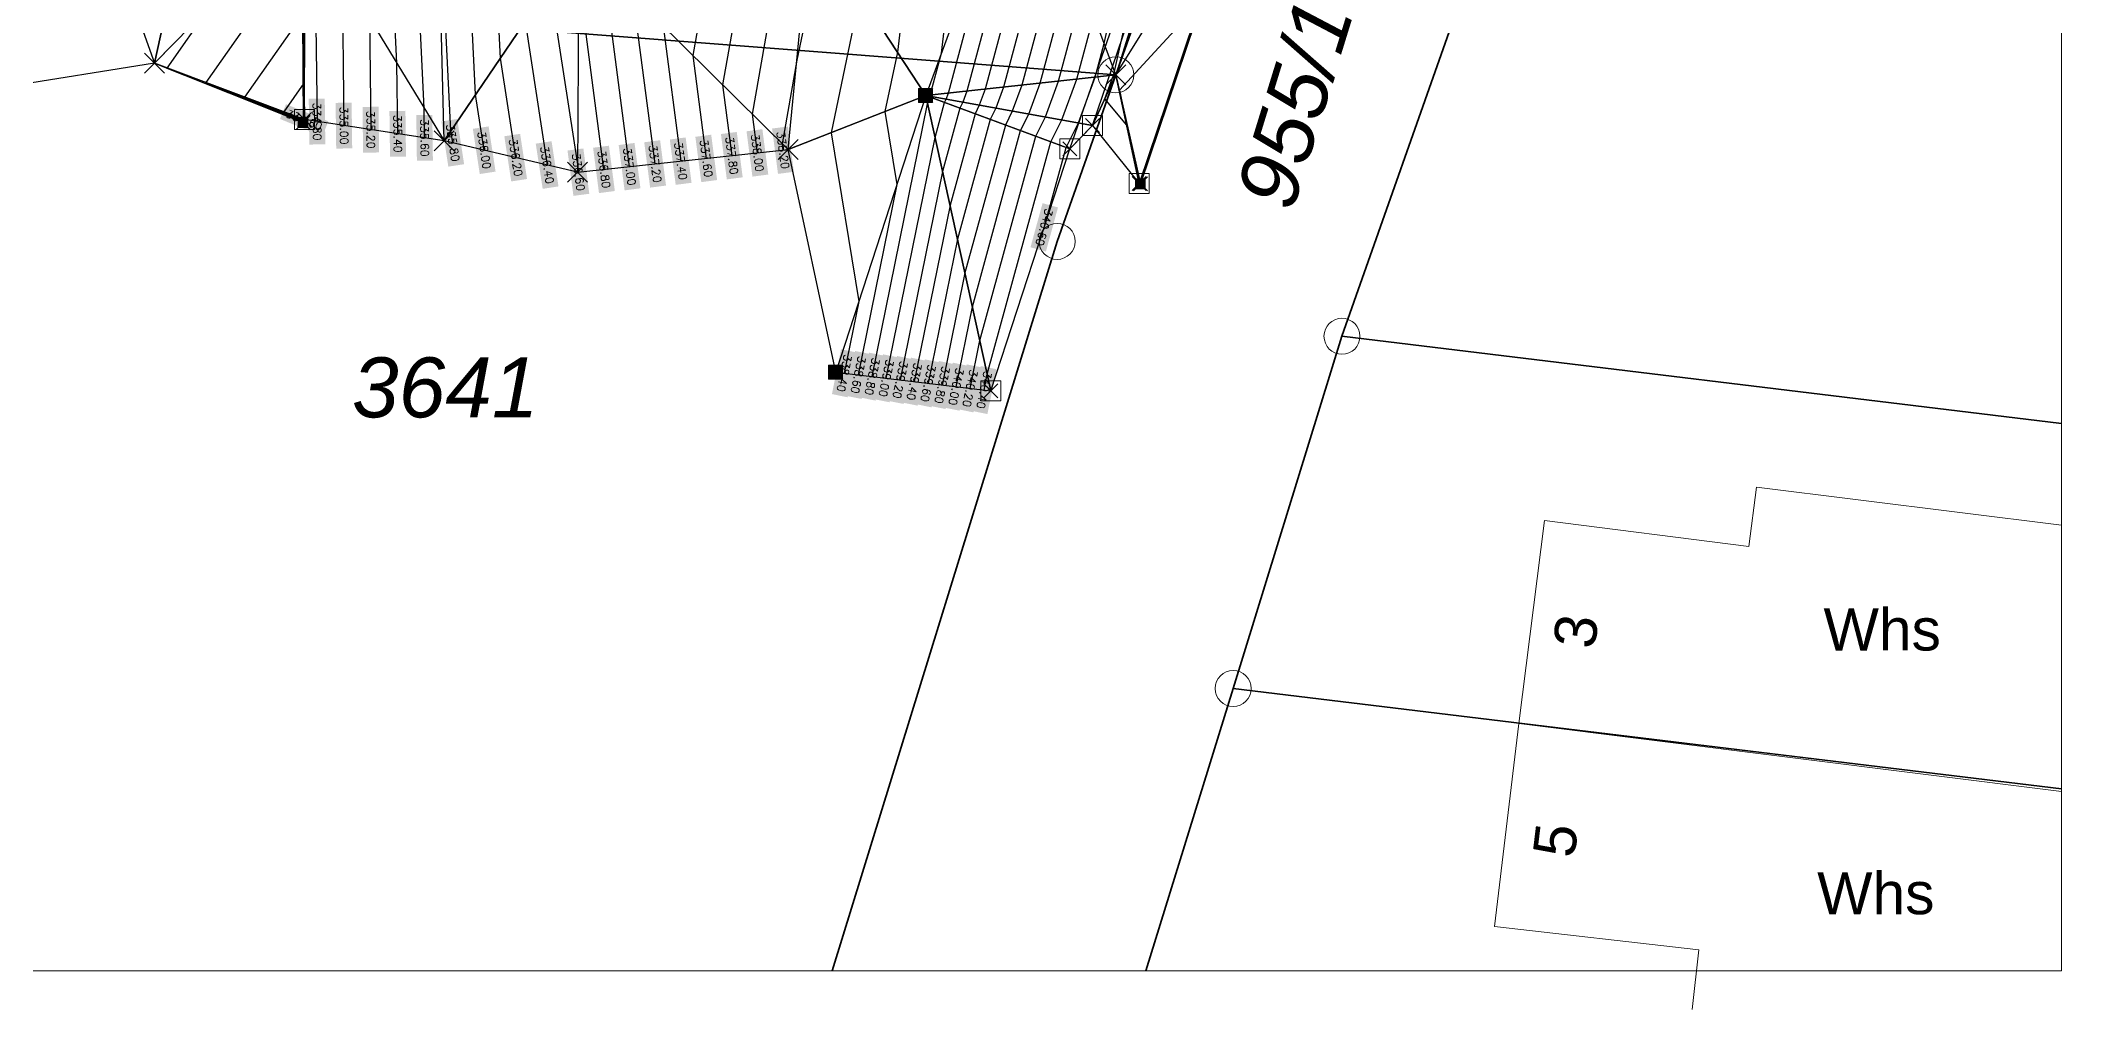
# Model space of a CAD drawing. Header units: metres. Extents: x 0 to 79.8, y -71.9 to 2.1.
# Drawn here: x 27.2 to 77.7, y -71.9 to -47.7 of the extents above; entities that cross this region are included whole.
import ezdxf
from ezdxf.enums import TextEntityAlignment as Align

# ---------------------------------------------------------------- set-up
doc = ezdxf.new("R2010")
doc.units = ezdxf.units.M
for name, pattern in [('1600.2028', [0]), ('1600.2505', [0]), ('AUSGEZOGEN', [0])]:
    doc.linetypes.add(name, pattern=pattern)
doc.layers.get('0').update_dxf_attribs({"color": 1, "linetype": 'CONTINUOUS'})
for name, color, linetype in [('$BRUCH', 7, 'CONTINUOUS'), ('$P_INF_FL', 7, 'AUSGEZOGEN'), ('$P_INF_H', 7, 'AUSGEZOGEN'), ('$P_INF_NR', 7, 'AUSGEZOGEN'), ('$P_INF_X', 7, 'AUSGEZOGEN'), ('$PKT_0', 7, 'CONTINUOUS'), ('DGM', 7, 'CONTINUOUS'), ('DGM_HOEHEN', 34, 'CONTINUOUS'), ('DGM_HOEHEN_Haupt', 24, 'CONTINUOUS'), ('DGM_HOEHEN_TEXT', 7, 'CONTINUOUS')]:
    doc.layers.add(name, color=color, linetype=linetype)
for name, color, linetype, lineweight in [('aussparen', 1, 'CONTINUOUS', 18), ('Böschung OK', 7, 'CONTINUOUS', 18), ('Böschung UK', 7, 'CONTINUOUS', 18), ('Flurstücke_Grenzpunkte', 255, 'CONTINUOUS', 0), ('Gebäude', 255, 'CONTINUOUS', 0), ('Geländepunkt', 7, 'CONTINUOUS', 18), ('Lagebezeichnungen', 255, 'CONTINUOUS', 0), ('Mauer OK', 7, 'CONTINUOUS', 18), ('Mauer UK', 7, 'CONTINUOUS', 18), ('Stellkante OK', 7, 'CONTINUOUS', 18), ('Stellkante UK', 7, 'CONTINUOUS', 18), ('Verkehr', 255, 'CONTINUOUS', 0)]:
    doc.layers.add(name, color=color, linetype=linetype, lineweight=lineweight)
doc.styles.add('Flurstücksnummer - K 10 700', font='Arial Italic.ttf')
doc.styles.add('Flurstücksnummer_ Schrägstrich - K 10 700', font='Arial Italic.ttf')
doc.styles.add('Gebäudefunktion (nur BW)', font='Arial.ttf')
doc.styles.add('SIMPLEX', font='SIMPLEX')
doc.styles.add('Sonstiger Text_ Bezeichnung - N 7 380', font='Arial.ttf')

# ---------------------------------------------------------------- blocks, each defined once
blk = doc.blocks.new('Grenzpunkt mit Abmarkung (Marke)')
at = {"color": 0, "lineweight": -2}
blk.add_circle((0, 0), 0.5, dxfattribs=at)
blk = doc.blocks.new('34')
at = {"color": 0, "lineweight": -2}
for p, q in [((-0.5, 0.5), (0.5, -0.5)), ((-0.5, -0.5), (0.5, 0.5))]:
    blk.add_line(p, q, dxfattribs=at)
blk = doc.blocks.new('71', base_point=(0.019231, 0))
at = {"color": 0, "lineweight": -2}
for p, q in [((-0.497863, 0.5), (-0.497863, -0.5)), ((-0.497863, 0.5), (0.497863, 0.5)), ((-0.480769, -0.5), (-0.480769, 0.5)), ((-0.459402, -0.5), (-0.459402, 0.5)), ((-0.438034, -0.5), (-0.438034, 0.5)), ((-0.42094, -0.5), (-0.42094, 0.5)), ((-0.399573, -0.5), (-0.399573, 0.5)), ((-0.378205, -0.5), (-0.378205, 0.5)), ((-0.361111, -0.5), (-0.361111, 0.5)), ((-0.339744, -0.5), (-0.339744, 0.5)), ((-0.318376, -0.5), (-0.318376, 0.5)), ((-0.301282, -0.5), (-0.301282, 0.5)), ((-0.279915, -0.5), (-0.279915, 0.5)), ((-0.258547, -0.5), (-0.258547, 0.5)), ((-0.241453, -0.5), (-0.241453, 0.5)), ((-0.220085, -0.5), (-0.220085, 0.5)), ((-0.198718, -0.5), (-0.198718, 0.5)), ((-0.181624, -0.5), (-0.181624, 0.5)), ((-0.160256, -0.5), (-0.160256, 0.5)), ((-0.138889, -0.5), (-0.138889, 0.5)), ((-0.121795, -0.5), (-0.121795, 0.5)), ((-0.100428, -0.5), (-0.100428, 0.5)), ((-0.07906, -0.5), (-0.07906, 0.5)), ((-0.061966, -0.5), (-0.061966, 0.5)), ((-0.040599, -0.5), (-0.040599, 0.5)), ((-0.019231, -0.5), (-0.019231, 0.5)), ((-0.002137, -0.5), (-0.002137, 0.5)), ((0.019231, -0.5), (0.019231, 0.5)), ((0.040599, -0.5), (0.040599, 0.5)), ((0.057693, -0.5), (0.057693, 0.5)), ((0.07906, -0.5), (0.07906, 0.5)), ((0.100428, -0.5), (0.100428, 0.5)), ((0.117522, -0.5), (0.117522, 0.5)), ((0.138889, -0.5), (0.138889, 0.5)), ((0.160256, -0.5), (0.160256, 0.5)), ((0.177351, -0.5), (0.177351, 0.5)), ((0.198718, -0.5), (0.198718, 0.5)), ((0.220085, -0.5), (0.220085, 0.5)), ((0.237179, -0.5), (0.237179, 0.5)), ((0.258547, -0.5), (0.258547, 0.5)), ((0.279915, -0.5), (0.279915, 0.5)), ((0.297009, -0.5), (0.297009, 0.5)), ((0.318376, -0.5), (0.318376, 0.5)), ((0.339744, -0.5), (0.339744, 0.5)), ((0.356838, -0.5), (0.356838, 0.5)), ((0.378205, -0.5), (0.378205, 0.5)), ((0.399573, -0.5), (0.399573, 0.5)), ((0.416666, -0.5), (0.416666, 0.5)), ((0.438034, -0.5), (0.438034, 0.5)), ((0.459402, -0.5), (0.459402, 0.5)), ((0.476495, -0.5), (0.476495, 0.5)), ((0.497863, 0.5), (0.497863, -0.5)), ((0.497863, -0.5), (-0.497863, -0.5))]:
    blk.add_line(p, q, dxfattribs=at)
blk = doc.blocks.new('146')
at = {"color": 0, "lineweight": -2}
for p, q in [((-0.5, -0.5), (-0.5, 0.5)), ((-0.5, 0.5), (0.5, 0.5)), ((0.5, 0.5), (0.5, -0.5)), ((0.5, -0.5), (-0.5, -0.5))]:
    blk.add_line(p, q, dxfattribs=at)
blk = doc.blocks.new('147', base_point=(0.019231, 0))
at = {"color": 0, "lineweight": -2}
for p, q in [((-0.497863, -0.5), (-0.497863, 0.5)), ((-0.497863, 0.5), (0.497863, 0.5)), ((-0.480769, -0.5), (-0.480769, 0.5)), ((-0.459402, -0.5), (-0.459402, 0.5)), ((-0.438034, -0.5), (-0.438034, 0.5)), ((-0.42094, -0.5), (-0.42094, 0.5)), ((-0.399573, -0.5), (-0.399573, 0.5)), ((-0.378205, -0.5), (-0.378205, 0.5)), ((-0.361111, -0.5), (-0.361111, 0.5)), ((-0.339744, -0.5), (-0.339744, 0.5)), ((-0.318376, -0.5), (-0.318376, 0.5)), ((-0.301282, -0.5), (-0.301282, 0.5)), ((-0.279915, -0.5), (-0.279915, 0.5)), ((-0.258547, -0.5), (-0.258547, 0.5)), ((-0.241453, -0.5), (-0.241453, 0.5)), ((-0.220085, -0.5), (-0.220085, 0.5)), ((-0.198718, -0.5), (-0.198718, 0.5)), ((-0.181624, -0.5), (-0.181624, 0.5)), ((-0.160256, -0.5), (-0.160256, 0.5)), ((-0.138889, -0.5), (-0.138889, 0.5)), ((-0.121795, -0.5), (-0.121795, 0.5)), ((-0.100428, -0.5), (-0.100428, 0.5)), ((-0.07906, -0.5), (-0.07906, 0.5)), ((-0.061966, -0.5), (-0.061966, 0.5)), ((-0.040599, -0.5), (-0.040599, 0.5)), ((-0.019231, -0.5), (-0.019231, 0.5)), ((-0.002137, -0.5), (-0.002137, 0.5)), ((0.019231, -0.5), (0.019231, 0.5)), ((0.040599, -0.5), (0.040599, 0.5)), ((0.057693, -0.5), (0.057693, 0.5)), ((0.07906, -0.5), (0.07906, 0.5)), ((0.100428, -0.5), (0.100428, 0.5)), ((0.117522, -0.5), (0.117522, 0.5)), ((0.138889, -0.5), (0.138889, 0.5)), ((0.160256, -0.5), (0.160256, 0.5)), ((0.177351, -0.5), (0.177351, 0.5)), ((0.198718, -0.5), (0.198718, 0.5)), ((0.220085, -0.5), (0.220085, 0.5)), ((0.237179, -0.5), (0.237179, 0.5)), ((0.258547, -0.5), (0.258547, 0.5)), ((0.279915, -0.5), (0.279915, 0.5)), ((0.297009, -0.5), (0.297009, 0.5)), ((0.318376, -0.5), (0.318376, 0.5)), ((0.339744, -0.5), (0.339744, 0.5)), ((0.356838, -0.5), (0.356838, 0.5)), ((0.378205, -0.5), (0.378205, 0.5)), ((0.399573, -0.5), (0.399573, 0.5)), ((0.416666, -0.5), (0.416666, 0.5)), ((0.438034, -0.5), (0.438034, 0.5)), ((0.459402, -0.5), (0.459402, 0.5)), ((0.476495, -0.5), (0.476495, 0.5)), ((0.497863, 0.5), (0.497863, -0.5)), ((0.497863, -0.5), (-0.497863, -0.5))]:
    blk.add_line(p, q, dxfattribs=at)
blk = doc.blocks.new('70')
at = {"color": 0, "lineweight": -2}
for p, q in [((-0.5, -0.5), (-0.5, 0.5)), ((-0.5, 0.5), (0.5, 0.5)), ((0.5, 0.5), (0.5, -0.5)), ((0.5, -0.5), (-0.5, -0.5))]:
    blk.add_line(p, q, dxfattribs=at)
blk = doc.blocks.new('PKT_0')
for p, q in [((-0.35, -0.35), (0.35, 0.35)), ((0.35, -0.35), (-0.35, 0.35))]:
    blk.add_line(p, q)
at = {"layer": '$P_INF_FL'}
blk.add_attdef('CODE', text='', height=0.8, dxfattribs=at).set_placement((0, 1.7), align=Align.CENTER)
at = {"layer": '$P_INF_H'}
blk.add_attdef('H', text='', height=0.8, dxfattribs=at).set_placement((0, -1.4), align=Align.CENTER)
at = {"layer": '$P_INF_NR'}
blk.add_attdef('NR', text='', height=0.8, dxfattribs=at).set_placement((0, 0.7), align=Align.CENTER)
at = {"layer": '$P_INF_X'}
blk.add_attdef('X', text='', height=0.8, dxfattribs=at).set_placement((-0.9, -0.4), align=Align.RIGHT)
blk.add_attdef('Y', (0.7, -0.4), '', height=0.8, dxfattribs=at)

msp = doc.modelspace()

# ---------------------------------------------------------------- linework, layer by layer
at = {"layer": '$BRUCH', "linetype": 'ByBlock', "elevation": 0.042}
msp.add_lwpolyline([(33.735, -49.757), (33.765, -49.686), (33.781, -44.51), (33.945, -31.931), (33.882, -31.913), (33.698, -44.516)], close=True, dxfattribs=at)
at = {"layer": 'DGM', "color": 0, "linetype": 'ByBlock'}
for points in [[(46.421, -44.684, 4.388), (51.759, -42.404, 5.306), (49.3, -49.085, 5.003)], [(54.052, -48.567, 7.076), (51.759, -42.404, 5.306), (49.3, -49.085, 5.003)], [(55.722, -43.204, 7.307), (54.052, -48.567, 7.076), (51.759, -42.404, 5.306)], [(31.269, -42.575, 0.212), (28.275, -43.401, 0.17), (30.019, -48.278, 0.187)], [(33.698, -44.516, 0.357), (31.269, -42.575, 0.212), (30.019, -48.278, 0.187)], [(28.275, -43.401, 0.17), (26.275, -48.873, 0.117), (24.498, -46.28, 0.042)], [(28.275, -43.401, 0.17), (30.019, -48.278, 0.187), (26.275, -48.873, 0.117)], [(33.781, -44.51, 0.981), (37.257, -50.214, 1.996), (37.073, -42.982, 2.048)], [(40.625, -45.262, 3.085), (37.257, -50.214, 1.996), (37.073, -42.982, 2.048)], [(33.698, -44.516, 0.357), (33.765, -49.686, 0.957), (30.019, -48.278, 0.187)], [(33.698, -44.516, 0.357), (33.765, -49.686, 0.957), (33.781, -44.51, 0.981)], [(33.765, -49.686, 0.957), (33.781, -44.51, 0.981), (37.257, -50.214, 1.996)], [(40.625, -45.262, 3.085), (45.857, -50.435, 4.491), (46.421, -44.684, 4.388)], [(45.857, -50.435, 4.491), (46.421, -44.684, 4.388), (49.3, -49.085, 5.003)], [(40.625, -45.262, 3.085), (40.596, -51, 2.845), (37.257, -50.214, 1.996)], [(40.625, -45.262, 3.085), (40.596, -51, 2.845), (45.857, -50.435, 4.491)], [(33.735, -49.757, 0.333), (33.765, -49.686, 0.957), (30.019, -48.278, 0.187)], [(53.469, -49.829, 7.023), (54.052, -48.567, 7.076), (49.3, -49.085, 5.003)], [(53.469, -49.829, 7.023), (54.635, -51.279, 7.022), (54.052, -48.567, 7.076)], [(54.668, -51.292, 6.899), (54.635, -51.279, 7.022), (54.052, -48.567, 7.076)], [(45.857, -50.435, 4.491), (49.3, -49.085, 5.003), (47.052, -55.999, 4.53)], [(49.3, -49.085, 5.003), (47.052, -55.999, 4.53), (50.929, -56.464, 6.749)], [(49.3, -49.085, 5.003), (50.929, -56.464, 6.749), (52.902, -50.415, 6.9)], [(53.469, -49.829, 7.023), (49.3, -49.085, 5.003), (52.902, -50.415, 6.9)]]:
    msp.add_3dface(points, dxfattribs=at)
at = {"layer": 'DGM_HOEHEN', "color": 44, "linetype": 'ByBlock'}
for points, elevation in [([(34.206, -10.36), (34.589, -11.415), (34.667, -13.983), (34.736, -18.51), (36.206, -22.179), (35.932, -23.408), (36.056, -23.864), (35.105, -27.56), (35.963, -29.149), (34.572, -31.08), (34.139, -31.849), (34.069, -32.028), (34.037, -32.648), (32.378, -36.375), (32.989, -37.724), (34.005, -40.804), (33.921, -42.761), (33.997, -44.41), (34.021, -44.904), (34.081, -49.734)], 1.051), ([(45.09, -50.517), (44.964, -49.552), (45.812, -44.745), (45.823, -44.165), (46.432, -41.508), (46.393, -40.835), (46.452, -38.861), (46.454, -36.983), (46.659, -33.371), (46.402, -31.374), (46.57, -29.885), (46.486, -26.955), (46.073, -25.484), (46.229, -21.353), (46.621, -18.556), (46.899, -16.682), (46.992, -15.75), (46.962, -14.882), (46.457, -10.417)], 4.251), ([(47.657, -10.504), (47.563, -13.986), (47.759, -15.721), (47.769, -16.016), (47.738, -16.333), (47.643, -16.97), (46.972, -21.766), (46.842, -25.21), (47.489, -27.515), (47.539, -29.266), (47.308, -31.312), (47.661, -34.055), (47.51, -36.72), (47.507, -39.313), (47.44, -41.559), (47.421, -41.763), (46.787, -44.528), (46.716, -45.135), (46.076, -48.202), (45.708, -50.288), (45.729, -50.449)], 4.451), ([(35.899, -10.86), (36.398, -12.236), (37.316, -16.283), (37.33, -17.213), (37.671, -18.063), (38.143, -22.197), (38.072, -22.982), (37.609, -27.161), (37.599, -27.542), (37.362, -27.898), (35.448, -31.3), (34.907, -32.688), (34.884, -33.131), (33.697, -35.799), (34.584, -37.762), (35.31, -39.96), (35.185, -42.85), (35.231, -43.837), (35.391, -47.151), (35.425, -49.937)], 1.451), ([(36.098, -50.039), (36.076, -48.275), (35.848, -43.55), (35.818, -42.894), (35.962, -39.538), (35.382, -37.78), (34.356, -35.511), (35.307, -33.373), (35.326, -33.018), (36.103, -31.025), (37.449, -28.631), (38.019, -27.778), (38.043, -26.864), (38.451, -23.176), (38.579, -21.763), (38.061, -17.232), (38.081, -16.615), (37.895, -15.626), (37.081, -12.036), (36.745, -11.109)], 1.651), ([(44.418, -11.017), (44.571, -12.363), (44.66, -14.95), (44.383, -17.727), (44.012, -20.223), (43.666, -22.286), (43.582, -25.523), (43.586, -27.054), (43.669, -31.325), (43.616, -31.564), (43.654, -31.915), (43.348, -37.393), (43.335, -37.933), (43.491, -40.629), (43.202, -41.89), (43.143, -45.011), (42.731, -47.345), (43.172, -50.723)], 3.651), ([(45.098, -10.817), (45.368, -13.202), (45.437, -15.216), (45.222, -17.378), (44.748, -20.568), (44.618, -21.342), (44.5, -25.882), (44.501, -26.174), (44.525, -27.406), (44.631, -31.123), (44.588, -31.499), (44.653, -32.003), (44.341, -37.508), (44.341, -37.958), (44.327, -38.431), (44.471, -40.922), (44.075, -42.648), (44.032, -44.922), (43.475, -48.08), (43.811, -50.655)], 3.851), ([(45.777, -10.617), (46.165, -14.042), (46.215, -15.483), (46.061, -17.03), (45.598, -20.142), (45.486, -20.941), (45.304, -25.757), (45.483, -26.395), (45.6, -30.504), (45.495, -31.437), (45.656, -32.687), (45.398, -37.245), (45.396, -38.409), (45.36, -39.633), (45.452, -41.215), (44.949, -43.407), (44.922, -44.834), (44.219, -48.816), (44.45, -50.586)], 4.051), ([(48.946, -10.639), (48.811, -15.639), (48.657, -16.294), (48.442, -16.981), (47.715, -22.178), (47.611, -24.936), (48.492, -28.074), (48.508, -28.646), (48.215, -31.249), (48.664, -34.739), (48.567, -36.458), (48.563, -39.764), (48.528, -40.923), (48.436, -41.913), (47.95, -44.031), (47.652, -46.566), (46.933, -50.013), (47.627, -54.231), (47.263, -56.025)], 4.651), ([(50.235, -10.774), (50.132, -14.578), (49.661, -16.584), (49.005, -18.686), (48.459, -22.591), (48.38, -24.663), (49.23, -27.689), (49.269, -28.453), (49.37, -28.988), (49.122, -31.187), (49.667, -35.423), (49.623, -36.195), (49.618, -40.216), (49.616, -40.287), (49.451, -42.063), (49.114, -43.534), (48.589, -47.998), (48.278, -49.486), (48.578, -51.307), (47.613, -56.067)], 4.851), ([(47.962, -56.108), (49.345, -49.288), (49.391, -49.119), (49.399, -49.103), (49.41, -49.073), (49.69, -48.027), (50.277, -43.038), (50.466, -42.213), (50.564, -41.159), (50.671, -39.766), (50.678, -36.13), (50.595, -35.982), (50.519, -34.933), (50.029, -31.125), (50.129, -30.235), (49.832, -28.661), (49.717, -26.413), (49.149, -24.389), (49.202, -23.003), (49.567, -20.392), (50.665, -16.874), (51.454, -13.516), (51.524, -10.909)], 5.051), ([(48.312, -56.15), (49.532, -50.133), (49.771, -49.259), (49.812, -49.177), (49.869, -49.023), (51.313, -43.617), (51.44, -42.541), (51.48, -42.363), (51.502, -42.136), (51.724, -39.253), (51.729, -36.934), (51.198, -35.988), (50.848, -31.224), (51.147, -30.905), (50.761, -30.806), (50.396, -28.869), (50.205, -25.138), (49.918, -24.116), (49.945, -23.416), (50.129, -22.097), (51.67, -17.164), (52.775, -12.455), (52.813, -11.044)], 5.251), ([(36.77, -50.14), (36.761, -49.399), (36.465, -43.264), (36.45, -42.938), (36.614, -39.116), (36.18, -37.799), (35.015, -35.223), (35.731, -33.615), (35.745, -33.348), (36.757, -30.75), (37.537, -29.364), (38.439, -28.014), (38.476, -26.567), (38.831, -23.369), (39.014, -21.328), (38.578, -17.505), (38.626, -16.036), (38.183, -13.683), (37.764, -11.836), (37.591, -11.359)], 1.851), ([(37.474, -50.265), (37.427, -49.964), (37.083, -42.988), (37.083, -42.973), (37.084, -42.943), (37.267, -38.693), (36.978, -37.818), (35.674, -34.935), (36.154, -33.857), (36.163, -33.677), (37.412, -30.475), (37.624, -30.097), (38.859, -28.25), (38.91, -26.27), (39.21, -23.563), (39.45, -20.894), (39.094, -17.778), (39.17, -15.458), (38.471, -11.74), (38.447, -11.636), (38.438, -11.609)], 2.051), ([(38.26, -50.45), (38.046, -49.054), (37.768, -43.428), (37.792, -42.38), (37.828, -40.38), (37.919, -38.271), (37.776, -37.837), (36.334, -34.647), (36.578, -34.099), (36.582, -34.007), (37.416, -31.869), (38.048, -31.903), (37.956, -30.6), (38.094, -30.258), (39.279, -28.486), (39.343, -25.972), (39.589, -23.756), (39.885, -20.459), (39.61, -18.051), (39.714, -14.879), (39.219, -12.245), (39.203, -11.575)], 2.251), ([(39.047, -50.635), (38.664, -48.145), (38.453, -43.868), (38.501, -41.787), (38.572, -37.864), (38.572, -37.843), (38.098, -36.803), (36.993, -34.359), (37.001, -34.34), (37.001, -34.337), (37.029, -34.265), (37.155, -34.272), (38.689, -33.705), (38.6, -33.33), (38.433, -30.965), (38.794, -30.076), (39.699, -28.722), (39.777, -25.675), (39.968, -23.95), (40.321, -20.025), (40.127, -18.323), (40.258, -14.301), (39.996, -12.906), (39.963, -11.522)], 2.451), ([(40.723, -11.47), (40.773, -13.567), (40.802, -13.722), (40.643, -18.596), (40.756, -19.59), (40.347, -24.144), (40.21, -25.378), (40.119, -28.958), (39.493, -29.894), (38.911, -31.33), (39.006, -32.68), (39.365, -34.189), (38.198, -34.621), (39.285, -37.003), (39.26, -38.463), (39.211, -41.194), (39.138, -44.308), (39.283, -47.236), (39.833, -50.82)], 2.651), ([(41.483, -11.417), (41.523, -13.069), (41.551, -13.883), (41.211, -17.293), (41.159, -18.869), (41.192, -19.156), (40.726, -24.337), (40.643, -25.081), (40.539, -29.194), (40.193, -29.712), (39.389, -31.695), (39.412, -32.03), (40.04, -34.674), (39.422, -34.902), (39.998, -36.163), (39.947, -39.063), (39.92, -40.6), (39.824, -44.748), (39.902, -46.326), (40.597, -50.857), (40.615, -50.998)], 2.851), ([(41.254, -50.929), (40.621, -46.075), (40.52, -45.417), (40.509, -45.187), (40.629, -40.007), (40.635, -39.662), (40.711, -35.324), (40.647, -35.184), (40.715, -35.158), (40.603, -34.684), (40.289, -31.77), (40.661, -30.1), (40.892, -29.53), (40.959, -29.429), (41.077, -24.784), (41.105, -24.531), (41.332, -22.009), (41.806, -19.185), (41.867, -18.772), (42.328, -14.15), (42.268, -12.406), (42.243, -11.365)], 3.051), ([(41.894, -50.861), (41.243, -45.873), (41.364, -45.189), (41.455, -40.374), (41.531, -40.043), (41.489, -39.337), (41.575, -35.881), (41.668, -34.213), (41.398, -31.701), (41.778, -29.992), (41.755, -28.816), (41.746, -24.805), (41.762, -24.173), (42.541, -19.531), (42.706, -18.424), (43.105, -14.416), (43.013, -11.743), (43.003, -11.312)], 3.251), ([(42.533, -50.792), (41.987, -46.609), (42.253, -45.1), (42.328, -41.132), (42.511, -40.336), (42.412, -38.635), (42.462, -36.637), (42.661, -33.064), (42.507, -31.632), (42.724, -30.659), (42.671, -27.935), (42.664, -25.164), (42.714, -23.229), (43.277, -19.877), (43.545, -18.075), (43.883, -14.683), (43.774, -11.523), (43.739, -11.216)], 3.451), ([(54.102, -11.179), (54.096, -11.394), (52.674, -17.454), (50.691, -23.803), (50.688, -23.828), (50.687, -23.842), (50.693, -23.862), (50.959, -29.076), (51.123, -29.944), (52.715, -30.351), (51.482, -31.668), (51.8, -35.994), (52.779, -37.739), (52.777, -38.74), (52.647, -40.425), (52.055, -42.444), (52.047, -42.462), (51.947, -42.909), (50.327, -48.973), (50.225, -49.25), (50.151, -49.399), (49.718, -50.979), (48.661, -56.192)], 5.451), ([(55.222, -11.353), (53.985, -16.642), (53.739, -17.44), (53.74, -18.035), (53.284, -22.899), (53.114, -23.466), (52.718, -25.3), (52.027, -29.22), (54.283, -29.797), (52.117, -32.112), (52.402, -36), (53.687, -38.29), (53.654, -38.4), (53.637, -38.492), (52.463, -42.498), (52.443, -42.542), (52.206, -43.606), (50.786, -48.923), (50.638, -49.324), (50.53, -49.54), (49.905, -51.824), (49.011, -56.234)], 5.651), ([(33.257, -11.771), (33.396, -16.357), (33.439, -19.159), (34.349, -21.43), (33.709, -24.298), (34, -25.363), (33.397, -27.705), (34.923, -30.531), (33.919, -31.923), (33.923, -32.293), (32.984, -32.127), (33.095, -33.571), (31.719, -36.662), (32.191, -37.705), (33.353, -41.226), (33.289, -42.717), (33.356, -44.183), (33.764, -44.512), (33.753, -48.773), (33.249, -49.492), (33.76, -49.698)], 0.851), ([(33.75, -49.721), (32.276, -49.126), (33.731, -47.05), (33.737, -44.514), (32.703, -43.68), (32.656, -42.672), (32.701, -41.649), (31.393, -37.687), (31.06, -36.95), (32.031, -34.768), (31.783, -31.54), (33.882, -31.913), (33.882, -31.913), (31.689, -27.85), (31.943, -26.862), (31.487, -25.189), (32.491, -20.681), (32.141, -19.808), (32.125, -18.73), (32.071, -16.966)], 0.651), ([(29.27, -26.08), (29.305, -26.152), (30.24, -28.625), (31.489, -31.114), (30.583, -30.953), (30.967, -35.966), (30.401, -37.238), (30.595, -37.668), (32.048, -42.071), (32.024, -42.628), (32.049, -43.177), (33.71, -44.516), (33.708, -45.326), (31.303, -48.761), (33.74, -49.744)], 0.451), ([(27.461, -27.038), (29.101, -30.456), (28.841, -31.417), (29.598, -33.183), (29.904, -37.163), (29.742, -37.526), (29.797, -37.649), (31.396, -42.493), (31.392, -42.584), (31.396, -42.673), (31.922, -43.097), (31.404, -46.862), (30.33, -48.395), (31.648, -48.926)], 0.251), ([(52.261, -52.378), (52.809, -50.381), (53.114, -49.766), (53.536, -48.623), (53.761, -47.784), (54.819, -43.022)], 6.851), ([(52.724, -44.998), (51.703, -48.823), (51.463, -49.471), (51.29, -49.82), (50.278, -53.514), (49.709, -56.318)], 6.051), ([(50.408, -56.402), (50.651, -55.205), (52.049, -50.101), (52.289, -49.619), (52.62, -48.723), (53.243, -46.391)], 6.451), ([(50.758, -56.444), (50.837, -56.05), (52.429, -50.241), (52.701, -49.692), (53.078, -48.673), (53.502, -47.087)], 6.651)]:
    msp.add_lwpolyline(points, dxfattribs=dict(at, elevation=elevation))
at = {"layer": 'DGM_HOEHEN_Haupt', "color": 44, "linetype": 'ByBlock'}
for points, elevation in [([(35.053, -10.61), (35.715, -12.436), (35.967, -13.55), (36.033, -17.862), (37.613, -21.805), (37.707, -22.632), (37.693, -22.789), (37.459, -24.905), (36.812, -27.415), (37.003, -27.767), (36.694, -28.196), (34.793, -31.574), (34.488, -32.358), (34.46, -32.889), (33.038, -36.087), (33.786, -37.743), (34.657, -40.382), (34.553, -42.805), (34.614, -44.124), (34.706, -46.028), (34.753, -49.835)], 1.251), ([(50.059, -56.36), (50.464, -54.36), (51.67, -49.96), (51.876, -49.545), (52.161, -48.773), (52.984, -45.695)], 6.251)]:
    msp.add_lwpolyline(points, dxfattribs=dict(at, elevation=elevation))
at = {"layer": 'Flurstücke_Grenzpunkte', "color": 7, "linetype": '1600.2028', "lineweight": 35}
for p, q in [((54.052, -48.567, 7.076), (24.498, -46.28, 0.042)), ((52.582, -52.728, 7.076), (54.052, -48.567, 7.076)), ((46.955, -70.956, 0.042), (52.582, -52.728, 0.042)), ((59.704, -55.1, 0.042), (56.983, -63.903, 0.042)), ((59.704, -55.1, 0.042), (77.694, -57.281, 0.042)), ((56.983, -63.903, 0.042), (54.803, -70.956, 0.042))]:
    msp.add_line(p, q, dxfattribs=at)
at = {"layer": 'Gebäude', "color": 7, "linetype": '1600.2505', "lineweight": 18}
for p, q in [((70.069, -58.874, 0.042), (69.879, -60.354, 0.042)), ((77.694, -59.82, 0.042), (70.069, -58.874, 0.042)), ((69.879, -60.354, 0.042), (64.767, -59.703, 0.042)), ((63.516, -69.856, 0.042), (68.628, -70.438, 0.042)), ((68.628, -70.438, 0.042), (68.458, -71.928, 0.042))]:
    msp.add_line(p, q, dxfattribs=at)

# ---------------------------------------------------------------- block references
at = {"layer": '$PKT_0', "linetype": 'ByBlock', "xscale": 0.5, "yscale": 0.5, "zscale": 0.5}
for p in [(30.019, -48.278, 0.187), (54.052, -48.567, 7.076), (49.3, -49.085, 5.003), (33.765, -49.686, 0.957), (33.735, -49.757, 0.333), (53.469, -49.829, 7.023), (37.257, -50.214, 1.996), (45.857, -50.435, 4.491), (52.902, -50.415, 6.9), (40.596, -51, 2.845), (54.635, -51.279, 7.022), (54.668, -51.292, 6.899), (47.052, -55.999, 4.53), (50.929, -56.464, 6.749)]:
    msp.add_blockref('PKT_0', p, dxfattribs=at)
at = {"layer": 'Böschung OK', "color": 53, "lineweight": 18, "true_color": 0xdbc03c, "xscale": 0.5, "yscale": 0.5, "zscale": 0.5}
for p in [(52.902, -50.415, 6.9), (50.929, -56.464, 6.749)]:
    msp.add_blockref('70', p, dxfattribs=at)
at = {"layer": 'Böschung UK', "color": 53, "lineweight": 18, "true_color": 0xdbc03c, "xscale": 0.35, "yscale": 0.35, "zscale": 0.35}
for p in [(49.3, -49.085, 5.003), (47.052, -55.999, 4.53)]:
    msp.add_blockref('71', p, dxfattribs=at)
at = {"layer": 'Flurstücke_Grenzpunkte', "color": 1, "lineweight": 18, "xscale": 0.9, "yscale": 0.9, "zscale": 0.9}
msp.add_blockref('Grenzpunkt mit Abmarkung (Marke)', (54.052, -48.567, 7.076), dxfattribs=at)
at = {"layer": 'Flurstücke_Grenzpunkte', "color": 7, "lineweight": 18, "xscale": 0.9, "yscale": 0.9, "zscale": 0.9}
for p in [(52.582, -52.728, 0.042), (59.704, -55.1, 0.042), (56.983, -63.903, 0.042)]:
    msp.add_blockref('Grenzpunkt mit Abmarkung (Marke)', p, dxfattribs=at)
at = {"layer": 'Geländepunkt', "color": 53, "lineweight": 18, "true_color": 0xdbc03c, "xscale": 0.5, "yscale": 0.5, "zscale": 0.5}
for p in [(30.019, -48.278, 0.187), (54.052, -48.567, 7.076), (37.257, -50.214, 1.996), (45.857, -50.435, 4.491), (40.596, -51, 2.845)]:
    msp.add_blockref('34', p, dxfattribs=at)
at = {"layer": 'Mauer OK', "color": 94, "lineweight": 18, "xscale": 0.5, "yscale": 0.5, "zscale": 0.5}
msp.add_blockref('146', (33.765, -49.686, 0.957), dxfattribs=at)
at = {"layer": 'Mauer UK', "color": 62, "lineweight": 18, "true_color": 0x99cc00, "xscale": 0.25, "yscale": 0.25, "zscale": 0.25}
msp.add_blockref('147', (33.735, -49.757, 0.333), dxfattribs=at)
at = {"layer": 'Stellkante OK', "color": 6, "lineweight": 18, "xscale": 0.5, "yscale": 0.5, "zscale": 0.5}
for p in [(53.469, -49.829, 7.023), (54.635, -51.279, 7.022)]:
    msp.add_blockref('70', p, dxfattribs=at)
at = {"layer": 'Stellkante UK', "color": 6, "lineweight": 18, "xscale": 0.25, "yscale": 0.25, "zscale": 0.25}
msp.add_blockref('71', (54.668, -51.292, 6.899), dxfattribs=at)

# ---------------------------------------------------------------- texts
at = {"layer": 'DGM_HOEHEN_TEXT', "color": 44, "linetype": 'ByBlock', "char_height": 0.2, "attachment_point": 5, "style": 'SIMPLEX', "bg_fill": 1, "box_fill_scale": 1.5, "bg_fill_color": 7, "bg_fill_true_color": 16777215, "bg_fill_transparency": 0}
for s, insert, rotation in [('334.60', (33.76, -49.698, -0.489), 338.0335), ('334.80', (34.081, -49.734, -0.289), 270.7119), ('335.00', (34.753, -49.835, -0.089), 270.7119), ('335.20', (35.425, -49.937, 0.111), 270.7119), ('335.40', (36.098, -50.039, 0.311), 270.7119), ('335.60', (36.77, -50.14, 0.511), 270.7119), ('335.80', (37.474, -50.265, 0.711), 278.724), ('336.00', (38.26, -50.45, 0.911), 278.724), ('337.80', (44.45, -50.586, 2.711), 277.433), ('338.00', (45.09, -50.517, 2.911), 277.433), ('338.20', (45.729, -50.449, 3.111), 277.433), ('336.20', (39.047, -50.635, 1.111), 278.724), ('336.40', (39.833, -50.82, 1.311), 278.724), ('336.60', (40.615, -50.998, 1.511), 277.433), ('336.80', (41.254, -50.929, 1.711), 277.433), ('337.00', (41.894, -50.861, 1.911), 277.433), ('337.20', (42.533, -50.792, 2.111), 277.433), ('337.40', (43.172, -50.723, 2.311), 277.433), ('337.60', (43.811, -50.655, 2.511), 277.433), ('340.60', (52.261, -52.378, 5.511), 254.6778), ('338.40', (47.263, -56.025, 3.311), 258.5395), ('338.60', (47.613, -56.067, 3.511), 258.5395), ('338.80', (47.962, -56.108, 3.711), 258.5395), ('339.00', (48.312, -56.15, 3.911), 258.5395), ('339.20', (48.661, -56.192, 4.111), 258.5395), ('339.40', (49.011, -56.234, 4.311), 258.5395), ('339.60', (49.36, -56.276, 4.511), 258.5395), ('339.80', (49.709, -56.318, 4.711), 258.5395), ('340.00', (50.059, -56.36, 4.911), 258.5395), ('340.20', (50.408, -56.402, 5.111), 258.5395), ('340.40', (50.758, -56.444, 5.311), 258.5395)]:
    msp.add_mtext(s, dxfattribs=dict(at, insert=insert, rotation=rotation))
at = {"layer": 'Flurstücke_Grenzpunkte', "color": 7, "lineweight": 18, "char_height": 1.5, "attachment_point": 5, "line_spacing_factor": 0.69, "bg_fill": 2}
for s, insert, rotation, style in [('955/1', (58.529, -49.286, 0.042), 72.8333, 'Flurstücksnummer_ Schrägstrich - K 10 700'), ('3641', (37.287, -56.388, 0.042), 0.0091, 'Flurstücksnummer - K 10 700')]:
    msp.add_mtext(s, dxfattribs=dict(at, insert=insert, rotation=rotation, style=style))
at = {"layer": 'Gebäude', "color": 7, "lineweight": 18, "char_height": 1.05, "attachment_point": 5, "rotation": 0.0091, "line_spacing_factor": 0.69, "style": 'Gebäudefunktion (nur BW)', "bg_fill": 2}
for insert in [(73.21, -62.436, 0.042), (73.05, -69.028, 0.042)]:
    msp.add_mtext('Whs', dxfattribs=dict(at, insert=insert))
at = {"layer": 'Lagebezeichnungen', "color": 7, "lineweight": 18, "char_height": 1.05, "attachment_point": 5, "line_spacing_factor": 0.69, "style": 'Sonstiger Text_ Bezeichnung - N 7 380', "bg_fill": 2}
for s, insert, rotation in [('3', (65.557, -62.474, 0.042), 82.8382), ('5', (65.047, -67.696, 0.042), 83.074)]:
    msp.add_mtext(s, dxfattribs=dict(at, insert=insert, rotation=rotation))

# ---------------------------------------------------------------- next in the draw order: linework, layer by layer
at = {"layer": '$BRUCH', "linetype": 'ByBlock', "elevation": 0.042}
msp.add_lwpolyline([(54.668, -51.292), (57.391, -43.21), (60.014, -35.949), (62.512, -29.155), (66.06, -19.633), (68.367, -13.719), (68.335, -13.712), (66.051, -19.618), (62.465, -29.13), (59.969, -35.942), (57.367, -43.176), (54.635, -51.279)], close=True, dxfattribs=at)
for points in [[(53.469, -49.829), (55.722, -43.204), (59.012, -34.004), (60.732, -29.239), (63.607, -21.72), (66.248, -14.754)], [(50.929, -56.464), (52.902, -50.415), (55.513, -42.905), (56.325, -40.12), (57.745, -36.053), (59.09, -32.219), (60.998, -27.126), (63.465, -20.177), (64.504, -16.64)], [(61.795, -17.119), (60.446, -21.837), (59.638, -25.36), (56.432, -29.038), (53.577, -38.35), (51.759, -42.404), (49.3, -49.085), (47.052, -55.999)]]:
    msp.add_lwpolyline(points, dxfattribs=at)
at = {"layer": 'aussparen', "linetype": 'ByBlock', "elevation": 6.749}
msp.add_lwpolyline([(57.391, -43.21), (54.668, -51.292), (54.635, -51.279), (53.469, -49.829), (52.902, -50.415), (50.929, -56.464), (47.052, -55.999), (45.857, -50.435), (40.596, -51), (37.257, -50.214), (33.765, -49.686), (33.735, -49.757), (30.019, -48.278), (26.275, -48.873)], dxfattribs=at)
at = {"layer": 'DGM', "color": 0, "linetype": 'ByBlock'}
for points in [[(57.391, -43.21, 7.167), (55.722, -43.204, 7.307), (54.052, -48.567, 7.076)], [(57.391, -43.21, 7.167), (54.668, -51.292, 6.899), (54.052, -48.567, 7.076)]]:
    msp.add_3dface(points, dxfattribs=at)
at = {"layer": 'DGM_HOEHEN', "color": 44, "linetype": 'ByBlock'}
for points, elevation in [([(56.304, -11.537), (55.324, -15.727), (54.808, -17.397), (54.811, -18.642), (54.384, -23.197), (54.475, -23.78), (55.537, -27.417), (55.242, -29.087), (55.852, -29.243), (52.751, -32.556), (53.004, -36.006), (54.144, -38.038), (53.975, -38.607), (53.888, -39.082), (52.871, -42.553), (52.839, -42.622), (52.465, -44.302), (51.244, -48.873), (51.05, -49.398), (50.91, -49.68), (50.091, -52.669), (49.36, -56.276)], 5.851), ([(56.212, -46.708), (54.139, -48.952), (54.322, -49.823), (53.777, -49.162), (53.995, -48.573), (54.02, -48.48), (55.215, -43.102)], 7.051)]:
    msp.add_lwpolyline(points, dxfattribs=dict(at, elevation=elevation))
at = {"layer": 'Flurstücke_Grenzpunkte', "color": 7, "linetype": '1600.2028', "lineweight": 35}
for p, q in [((54.052, -48.567, 7.076), (61.526, -27.331, 7.736)), ((68.549, -29.953, 0.042), (59.704, -55.1, 0.042)), ((56.983, -63.903, 0.042), (77.694, -66.413, 0.042))]:
    msp.add_line(p, q, dxfattribs=at)
at = {"layer": 'Gebäude', "color": 7, "linetype": '1600.2505', "lineweight": 18}
for p, q in [((64.767, -59.703, 0.042), (64.126, -64.775, 0.042)), ((64.126, -64.775, 0.042), (63.516, -69.856, 0.042)), ((64.126, -64.775, 0.042), (77.694, -66.479, 0.042))]:
    msp.add_line(p, q, dxfattribs=at)
at = {"layer": 'Verkehr', "color": 44, "linetype": 'ByBlock'}
msp.add_lwpolyline([(0, 0), (77.694, 0), (77.694, -70.956), (0, -70.956)], close=True, dxfattribs=at)

doc.saveas('drawing.dxf')
